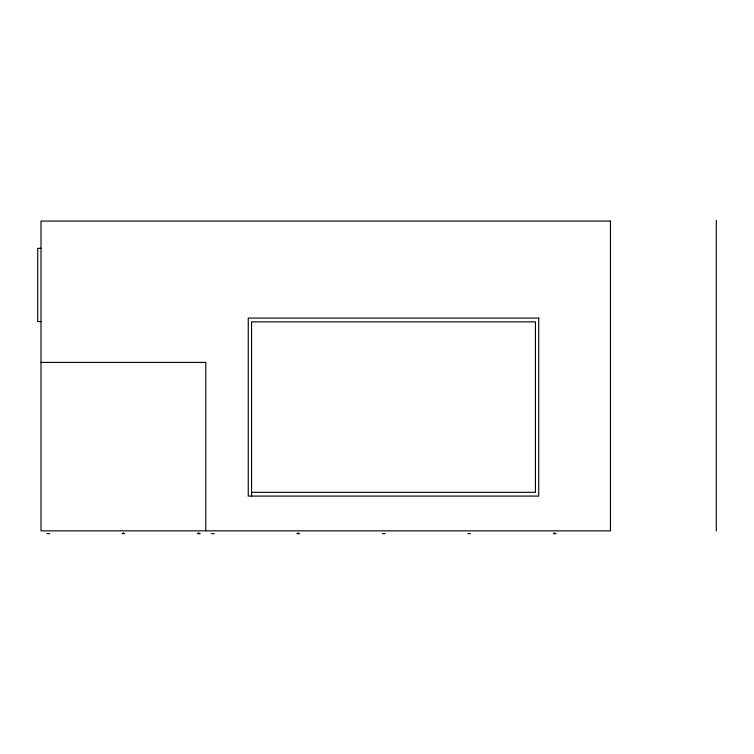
<?xml version="1.0" encoding="UTF-8"?>
<svg xmlns="http://www.w3.org/2000/svg" width="754" height="754" viewBox="0 0 754 754"><rect width="100%" height="100%" fill="white"/><g stroke="black" fill="none" stroke-linecap="round" stroke-linejoin="round"><path stroke-width="1.13" d="M40.999 248.339L37.7 248.339L37.7 321.609L40.999 321.609M40.999 362.41L205.776 362.41L205.776 530.854M251.553 492.334L535.434 492.334L535.434 321.845L251.553 321.845L251.553 496.085M123.043 532.871L123.524 532.871M198.415 532.871L198.896 532.871M297.915 532.871L298.396 532.871M554.294 532.871L554.774 532.871M46.955 533.681L49.783 533.681M121.988 533.681L124.815 533.681M197.359 533.681L200.178 533.681M211.403 533.681L214.221 533.681M296.859 533.681L299.687 533.681M382.316 533.681L385.143 533.681M467.782 533.681L470.6 533.681M553.238 533.681L556.066 533.681M716.3 220.319L716.3 530.854M610.448 221.082L40.999 221.082L40.999 530.854L610.448 530.854L610.448 221.082M538.733 318.084L248.254 318.084L248.254 496.085L538.733 496.085L538.733 318.084"/></g></svg>
